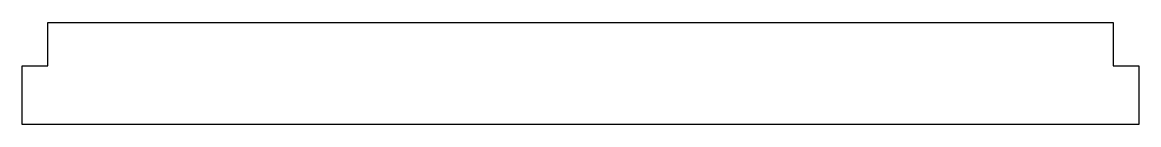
# Model space of a CAD drawing. Header units: millimetres. Extents: x -128 to 3, y 0 to 12.
import ezdxf

# ---------------------------------------------------------------- set-up
doc = ezdxf.new("R2010")
doc.units = ezdxf.units.MM

msp = doc.modelspace()

# ---------------------------------------------------------------- linework, layer by layer
at = {"color": 7, "linetype": 'Continuous', "lineweight": 25}
for p, q in [((-125, 12), (0, 12)), ((-125, 6.88), (-125, 12)), ((0, 12), (0, 6.88)), ((-128, 6.88), (-125, 6.88)), ((-128, 0), (-128, 6.88)), ((0, 6.88), (3, 6.88)), ((3, 6.88), (3, 0)), ((3, 0), (-128, 0))]:
    msp.add_line(p, q, dxfattribs=at)

doc.saveas('drawing.dxf')
